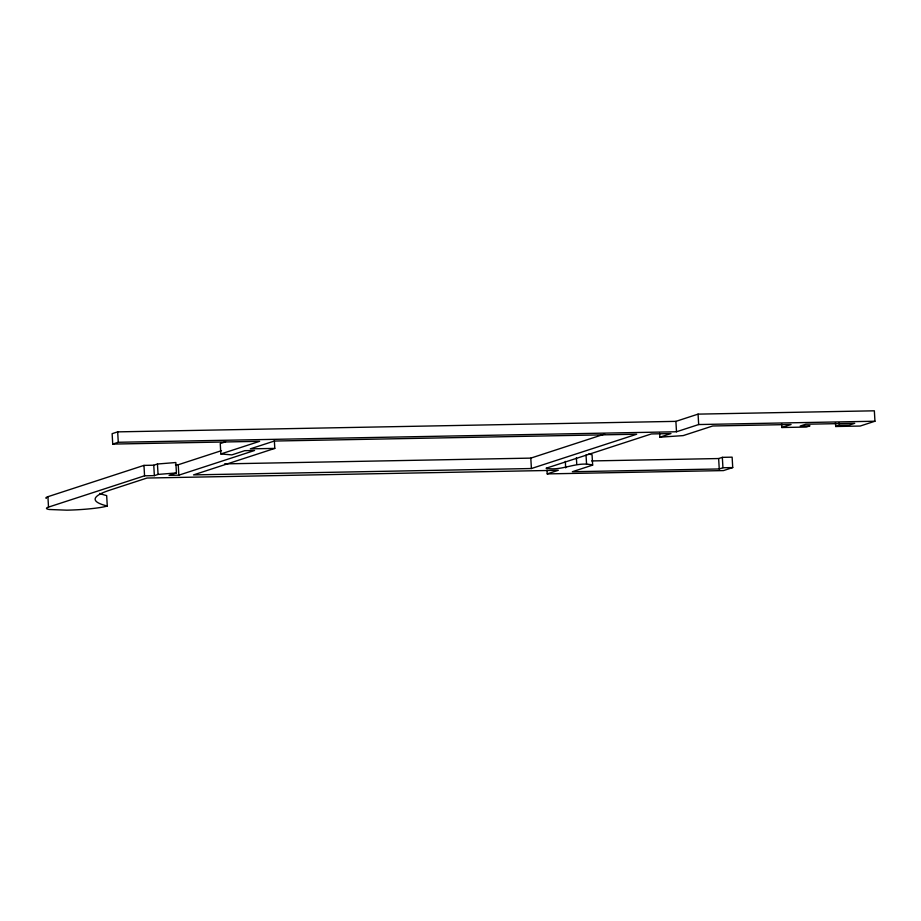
<?xml version="1.0" encoding="UTF-8"?>
<svg xmlns="http://www.w3.org/2000/svg" width="921" height="921" viewBox="0 0 921 921"><rect width="100%" height="100%" fill="white"/><g stroke="black" fill="none" stroke-linecap="round" stroke-linejoin="round"><path stroke-width="1.38" d="M835.462 422.601L835.692 426.504L860.179 426.043L874.95 421.231L874.351 410.812L698.072 414.128L675.899 421.358L117.669 431.868L112.132 433.676L112.73 444.083L259.641 441.32L220.844 453.961L220.246 443.542L225.599 441.804M112.73 444.083L118.279 442.276L676.498 431.765L698.671 424.546L874.95 421.231M46.315 498.422A31.452 3.177 -3.3 0 1 47.915 496.695L143.964 465.393L153.761 465.209L157.445 464.011L175.83 462.526L176.429 472.945L169.05 475.351L178.835 475.167L254.564 450.484L244.779 450.668L231.85 454.882L220.844 453.961M175.439 464.806L178.237 464.748L221.512 450.645M546.982 469.998L547.212 473.901L558.299 470.286L146.969 478.034L110.025 490.076A231.701 23.416 -3.3 0 0 107.273 505.997A31.452 3.177 -3.3 0 1 66.819 510.165L49.285 509.497A31.452 3.177 -3.3 0 1 48.514 507.103L144.562 475.812L154.36 475.627L158.055 474.419L176.429 472.945M274.803 448.4L193.525 474.891L531.405 468.524L636.687 434.217L274.331 441.044L250.316 448.861L274.803 448.4L274.343 440.595M224.563 463.885L530.807 458.117L604.637 434.056M659.655 433.284L659.885 437.187L670.96 433.572L651.377 433.941L546.095 468.248C562.213 471.437 576.799 460.868 592.652 465.105L592.053 454.698L588.392 454.076M592.652 465.105L572.344 471.725L719.243 468.962L722.939 467.753L732.725 467.569L732.126 457.161L722.34 457.346L718.645 458.543L591.708 460.937M781.595 423.614L781.825 427.517L791.058 424.512L712.716 425.986L683.163 435.61L659.885 437.187M835.692 426.504L839.388 425.295L849.174 425.111L854.723 423.315L805.748 424.236L800.211 426.032L810.008 425.847L806.312 427.056L781.825 427.517M732.725 467.569L723.492 470.585L547.212 473.901M839.238 422.693L839.388 425.295M722.34 457.346L722.939 467.753M718.645 458.543L719.243 468.962M698.072 414.128L698.671 424.546M675.899 421.358L676.498 431.765M586.032 454.974L586.562 464.08M576.385 457.76L576.765 464.276M565.31 461.375L565.678 467.88M530.807 458.117L531.405 468.524M178.237 464.748L178.835 475.167M157.445 464.011L158.055 474.419M153.761 465.209L154.36 475.627M143.964 465.393L144.562 475.812M117.669 431.868L118.279 442.276M107.273 505.997L106.675 495.59A231.701 23.416 -3.3 0 1 99.675 493.403M47.915 496.695L48.514 507.103"/></g></svg>
